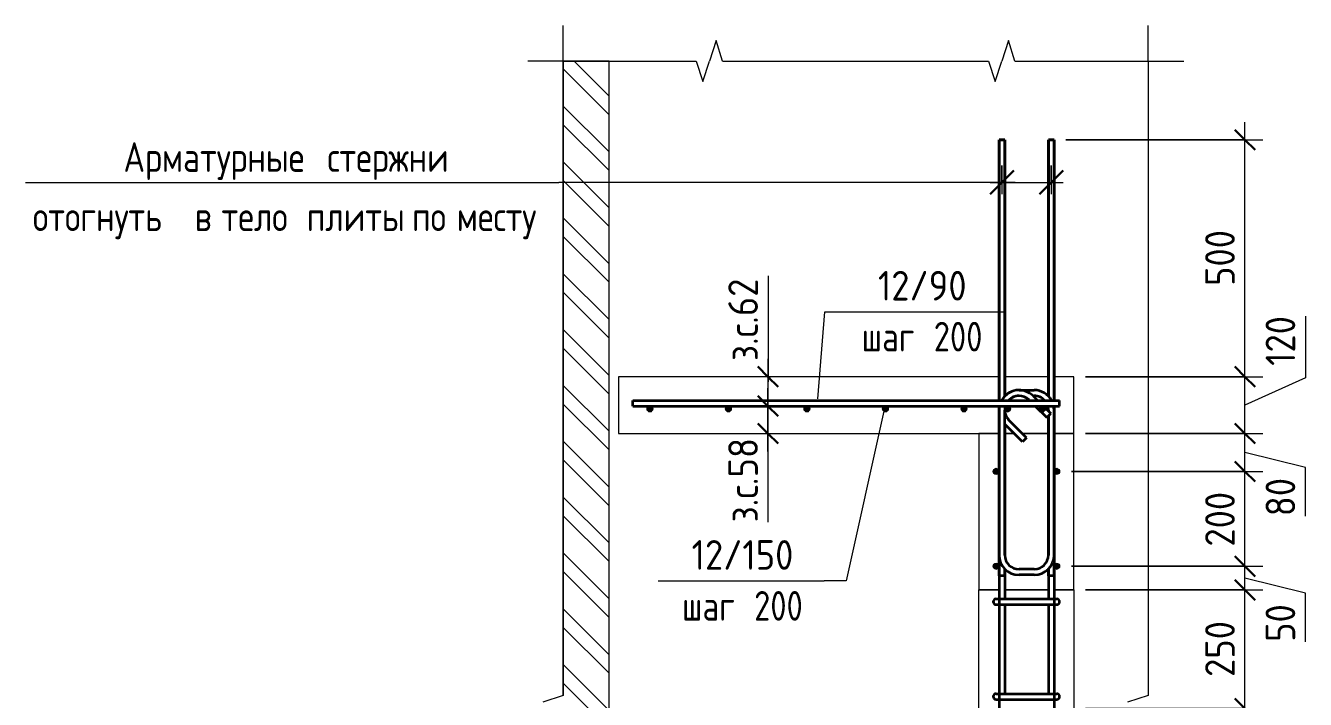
# Model space of a CAD drawing. Header units: millimetres. Extents: x 30199 to 68228, y -5153 to 33546.
# Drawn here: x 62758 to 65458, y 769 to 2191 of the extents above; entities that cross this region are included whole.
import ezdxf

# ---------------------------------------------------------------- set-up
doc = ezdxf.new("R2010")
doc.units = ezdxf.units.MM
for name, color, linetype, lineweight in [('AA_Dim', 7, 'Continuous', 9), ('AA_Dim-25', 7, 'Continuous', 9), ('AA_Linii', 7, 'Continuous', 9), ('AA_Oformlenie', 7, 'Continuous', 9), ('AA_Vinoska', 7, 'Continuous', 9), ('AF_Perekritie_Опалубка', 253, 'Continuous', 20), ('AF_Stena_Опалубка', 253, 'Continuous', 20), ('KR_Armatura', 7, 'Continuous', 20), ('KR_Armatura_Tonkie', 7, 'Continuous', 20)]:
    doc.layers.add(name, color=color, linetype=linetype, lineweight=lineweight)
doc.styles.add('GOST Common', font='GOST_Common.ttf', dxfattribs={"width": 0.85, "height": 62.5})
doc.styles.add('ISOCPEUR_1', font='isocpeur.TTF', dxfattribs={"width": 0.9, "height": 62.5})
doc.styles.add('ISOCPEUR_3', font='isocpeur.TTF', dxfattribs={"width": 0.85, "height": 62.5})
doc.styles.add('ISOCPEUR_8', font='isocpeur.TTF', dxfattribs={"width": 0.8, "height": 62.5})
doc.dimstyles.new('00_Точн_3_знака__прозр__1', dxfattribs={"dimscale": 304.8, "dimtxt": 62.672186, "dimasz": 0.139436, "dimexe": 0.123031, "dimexo": 0.082021, "dimgap": 0.008202, "dimtad": 1, "dimdec": 3, "dimrnd": 0.001, "dimdsep": 46, "dimtxsty": 'ISOCPEUR_1', "dimblk1": 'OBLIQUE', "dimblk2": 'OBLIQUE', "dimsah": 1, "dimcen": 0.09, "dimdle": 0.123031, "dimazin": 0, "dimtfac": 1, "dimtdec": 4, "dimtix": 1, "dimtmove": 1, "dimatfit": 3, "dimfxl": 1, "dimtvp": 1, "dimtolj": 1, "dimtzin": 0, "dimlwd": 18, "dimlwe": 18, "dimarcsym": 2})
doc.dimstyles.new('05_Округл_1мм__прозр_', dxfattribs={"dimscale": 304.8, "dimtxt": 62.672186, "dimasz": 0.139436, "dimexe": 0.123031, "dimexo": 0.082021, "dimgap": 0.008202, "dimtad": 1, "dimdec": 0, "dimdsep": 46, "dimtxsty": 'ISOCPEUR_1', "dimblk1": 'OBLIQUE', "dimblk2": 'OBLIQUE', "dimsah": 1, "dimcen": 0.09, "dimdle": 0.123031, "dimazin": 0, "dimtfac": 1, "dimtdec": 4, "dimtix": 1, "dimtmove": 1, "dimatfit": 3, "dimfxl": 1, "dimtvp": 1, "dimtolj": 1, "dimtzin": 0, "dimlwd": 18, "dimlwe": 18, "dimarcsym": 2})
doc.dimstyles.new('05_Округл_1мм__прозр__1', dxfattribs={"dimscale": 304.8, "dimtxt": 62.672186, "dimasz": 0.139436, "dimexe": 0.123031, "dimexo": 0.082021, "dimgap": 0.008202, "dimtad": 1, "dimdec": 0, "dimdsep": 46, "dimtxsty": 'ISOCPEUR_1', "dimblk1": 'OBLIQUE', "dimblk2": 'OBLIQUE', "dimsah": 1, "dimcen": 0.09, "dimdle": 0.123031, "dimazin": 0, "dimtfac": 1, "dimtdec": 4, "dimtix": 1, "dimtmove": 0, "dimatfit": 3, "dimfxl": 1, "dimtvp": 1, "dimtolj": 1, "dimtzin": 0, "dimlwd": 18, "dimlwe": 18, "dimarcsym": 2})
doc.dimstyles.new('10_Раскладка_арматуры_с_засечками_2', dxfattribs={"dimscale": 304.8, "dimtxt": 0.18, "dimasz": 0.164042, "dimexe": 0.082021, "dimexo": 0, "dimgap": 0, "dimtad": 1, "dimdec": 3, "dimrnd": 0.001, "dimdsep": 46, "dimtxsty": 'ISOCPEUR_3', "dimblk1": 'OBLIQUE', "dimblk2": 'OBLIQUE', "dimsah": 1, "dimcen": 0.09, "dimdle": 0.082021, "dimazin": 0, "dimtfac": 1, "dimtdec": 4, "dimtix": 1, "dimtmove": 0, "dimatfit": 3, "dimfxl": 1, "dimtvp": 1, "dimtolj": 1, "dimtzin": 0, "dimlwd": 18, "dimlwe": 18, "dimarcsym": 2})

# ---------------------------------------------------------------- blocks, each defined once
blk = doc.blocks.new('011_Прямоугольник обрыва _ЭлУзла_ - 011_Прямоугольник обрыва _ЭлУзла_-4151042-2-2 Армирование')
at = {"layer": 'AA_Oformlenie'}
for p, q in [((31688.2, 2116), (31968.5, 2116)), ((31688.2, 777), (31688.2, 2116)), ((32024.1, 2116), (32585.3, 2116)), ((32641, 2116), (32921.9, 2116)), ((32921.9, 2116), (32921.9, 777))]:
    blk.add_line(p, q, dxfattribs=at)
blk = doc.blocks.new('010_Текст с выноской - Текст 2 строки-4111793-2-2 Армирование')
at = {"layer": 'AA_Vinoska'}
blk.add_line((30554.1, 1860.1), (31679.1, 1860.1), dxfattribs=at)
blk = doc.blocks.new('DIMBLOCK79-2-2 Армирование')
at = {"layer": 'AA_Dim-25', "lineweight": 30}
for p, q in [((64324.3, 1388), (64303.1, 1409.3)), ((64324.3, 1388), (64345.6, 1366.8)), ((64324.3, 1330), (64303.1, 1351.3)), ((64324.3, 1330), (64345.6, 1308.8))]:
    blk.add_line(p, q, dxfattribs=at)
at = {"layer": 'AA_Dim-25', "lineweight": 18}
for p, q in [((64324.3, 1292.5), (64324.3, 1425.5)), ((64541.2, 1388), (64286.8, 1388)), ((64324.3, 1388), (64541.2, 1388)), ((64324.6, 1347.5), (64324.3, 1359)), ((64319.3, 1330), (64361.8, 1330)), ((64324.3, 1330), (64319.3, 1330)), ((64324.6, 1142.7), (64324.6, 1347.5))]:
    blk.add_line(p, q, dxfattribs=at)
at = {"layer": 'AA_Dim-25', "color": 0, "lineweight": 18, "insert": (64240.7, 1142.7), "char_height": 62.5, "width": 215.687, "attachment_point": 1, "rotation": 90, "line_spacing_factor": 1.135194, "style": 'ISOCPEUR_1'}
blk.add_mtext('з.с.58', dxfattribs=at)
blk = doc.blocks.new('_Oblique')
at = {"color": 0, "linetype": 'ByBlock', "lineweight": -2}
blk.add_line((-0.5, -0.5), (0.5, 0.5), dxfattribs=at)
blk = doc.blocks.new('DIMBLOCK80-2-2 Армирование')
at = {"layer": 'AA_Dim-25', "lineweight": 18}
for p, q in [((64324.6, 1662.9), (64324.6, 1458.2)), ((64324.3, 1487.5), (64324.3, 1350.5)), ((64324.6, 1458.2), (64324.3, 1419)), ((64329.4, 1450), (64286.8, 1450)), ((64324.3, 1450), (64329.4, 1450)), ((64329.4, 1388), (64286.8, 1388)), ((64324.3, 1388), (64329.4, 1388))]:
    blk.add_line(p, q, dxfattribs=at)
at = {"layer": 'AA_Dim-25', "lineweight": 30}
for p, q in [((64324.3, 1450), (64303.1, 1471.3)), ((64324.3, 1450), (64345.6, 1428.8)), ((64324.3, 1388), (64303.1, 1409.3)), ((64324.3, 1388), (64345.6, 1366.8))]:
    blk.add_line(p, q, dxfattribs=at)
at = {"layer": 'AA_Dim-25', "color": 0, "lineweight": 18, "insert": (64240.7, 1483.2), "char_height": 62.5, "width": 215.687, "attachment_point": 1, "rotation": 90, "line_spacing_factor": 1.135194, "style": 'ISOCPEUR_1'}
blk.add_mtext('з.с.62', dxfattribs=at)
blk = doc.blocks.new('DIMBLOCK83-2-2 Армирование')
at = {"layer": 'AA_Dim-25', "lineweight": 18}
for p, q in [((64817.9, 1895.4), (64817.9, 1835.1)), ((64817.9, 1860.1), (64817.9, 1895.4)), ((64921.9, 1895.4), (64921.9, 1835.1)), ((64921.9, 1860.1), (64921.9, 1895.4)), ((64792.9, 1860.1), (64946.9, 1860.1))]:
    blk.add_line(p, q, dxfattribs=at)
at = {"layer": 'AA_Dim-25', "lineweight": 30}
for p, q in [((64817.9, 1860.1), (64842.9, 1885.1)), ((64921.9, 1860.1), (64946.9, 1885.1)), ((64817.9, 1860.1), (64792.9, 1835.1)), ((64921.9, 1860.1), (64896.9, 1835.1))]:
    blk.add_line(p, q, dxfattribs=at)
blk = doc.blocks.new('042_М_Арматуры - Диам длина поз _ Комментарий-3662934-2-2 Армирование')
at = {"layer": 'AA_Vinoska'}
blk.add_line((32267.4, 1587), (32617.4, 1587), dxfattribs=at)
blk = doc.blocks.new('DIMBLOCK90-2-2 Армирование')
at = {"layer": 'AA_Dim-25', "lineweight": 30}
for p, q in [((65330.5, 750), (65309.3, 771.2)), ((65330.5, 750), (65351.8, 728.7)), ((65330.5, 700), (65309.3, 721.2)), ((65330.5, 700), (65351.8, 678.7))]:
    blk.add_line(p, q, dxfattribs=at)
at = {"layer": 'AA_Dim-25', "lineweight": 18}
for p, q in [((64994.4, 750), (65368, 750)), ((65330.5, 750), (64994.4, 750)), ((65330.5, 700), (65330.5, 750)), ((65458, 693.4), (65330.5, 725)), ((64964.6, 700), (65368, 700)), ((65330.5, 700), (64964.6, 700)), ((65458, 590.4), (65458, 693.4))]:
    blk.add_line(p, q, dxfattribs=at)
at = {"layer": 'AA_Dim-25', "color": 0, "lineweight": 18, "insert": (65374.1, 590.4), "char_height": 62.5, "width": 93.654, "attachment_point": 1, "rotation": 90, "line_spacing_factor": 1.135194, "style": 'ISOCPEUR_1'}
blk.add_mtext('50', dxfattribs=at)
blk = doc.blocks.new('DIMBLOCK91-2-2 Армирование')
at = {"layer": 'AA_Dim-25', "lineweight": 18}
for p, q in [((64994.4, 1000), (65368, 1000)), ((65330.5, 1000), (64994.4, 1000)), ((65330.5, 750), (65330.5, 1000)), ((64994.4, 750), (65368, 750)), ((65330.5, 750), (64994.4, 750))]:
    blk.add_line(p, q, dxfattribs=at)
at = {"layer": 'AA_Dim-25', "lineweight": 30}
for p, q in [((65330.5, 1000), (65309.3, 1021.2)), ((65330.5, 1000), (65351.8, 978.7)), ((65330.5, 750), (65309.3, 771.2)), ((65330.5, 750), (65351.8, 728.7))]:
    blk.add_line(p, q, dxfattribs=at)
at = {"layer": 'AA_Dim-25', "color": 0, "lineweight": 18, "insert": (65246.6, 816.5), "char_height": 62.5, "width": 140.48, "attachment_point": 1, "rotation": 90, "line_spacing_factor": 1.135194, "style": 'ISOCPEUR_1'}
blk.add_mtext('250', dxfattribs=at)
blk = doc.blocks.new('DIMBLOCK92-2-2 Армирование')
at = {"layer": 'AA_Dim-25', "lineweight": 30}
for p, q in [((65330.5, 1050), (65309.3, 1071.2)), ((65330.5, 1050), (65351.8, 1028.7)), ((65330.5, 1000), (65309.3, 1021.2)), ((65330.5, 1000), (65351.8, 978.7))]:
    blk.add_line(p, q, dxfattribs=at)
at = {"layer": 'AA_Dim-25', "lineweight": 18}
for p, q in [((64964.6, 1050), (65368, 1050)), ((65330.5, 1050), (64964.6, 1050)), ((65330.5, 1000), (65330.5, 1050)), ((64994.4, 1000), (65368, 1000)), ((65330.5, 1000), (64994.4, 1000)), ((65458, 993.4), (65330.5, 1025)), ((65458, 890.4), (65458, 993.4))]:
    blk.add_line(p, q, dxfattribs=at)
at = {"layer": 'AA_Dim-25', "color": 0, "lineweight": 18, "insert": (65374.1, 890.4), "char_height": 62.5, "width": 93.654, "attachment_point": 1, "rotation": 90, "line_spacing_factor": 1.135194, "style": 'ISOCPEUR_1'}
blk.add_mtext('50', dxfattribs=at)
blk = doc.blocks.new('DIMBLOCK93-2-2 Армирование')
at = {"layer": 'AA_Dim-25', "lineweight": 30}
for p, q in [((65330.5, 1250), (65309.3, 1271.2)), ((65330.5, 1250), (65351.8, 1228.7)), ((65330.5, 1050), (65309.3, 1071.2)), ((65330.5, 1050), (65351.8, 1028.7))]:
    blk.add_line(p, q, dxfattribs=at)
at = {"layer": 'AA_Dim-25', "lineweight": 18}
for p, q in [((64964.6, 1250), (65368, 1250)), ((65330.5, 1250), (64964.6, 1250)), ((65330.5, 1050), (65330.5, 1250)), ((64964.6, 1050), (65368, 1050)), ((65330.5, 1050), (64964.6, 1050))]:
    blk.add_line(p, q, dxfattribs=at)
at = {"layer": 'AA_Dim-25', "color": 0, "lineweight": 18, "insert": (65246.6, 1091.5), "char_height": 62.5, "width": 140.48, "attachment_point": 1, "rotation": 90, "line_spacing_factor": 1.135194, "style": 'ISOCPEUR_1'}
blk.add_mtext('200', dxfattribs=at)
blk = doc.blocks.new('DIMBLOCK94-2-2 Армирование')
at = {"layer": 'AA_Dim-25', "lineweight": 30}
for p, q in [((65330.5, 1330), (65309.3, 1351.3)), ((65330.5, 1330), (65351.8, 1308.8)), ((65330.5, 1250), (65309.3, 1271.2)), ((65330.5, 1250), (65351.8, 1228.7))]:
    blk.add_line(p, q, dxfattribs=at)
at = {"layer": 'AA_Dim-25', "lineweight": 18}
for p, q in [((64994.4, 1330), (65368, 1330)), ((65330.5, 1330), (64994.4, 1330)), ((65330.5, 1250), (65330.5, 1330)), ((65458, 1258.4), (65330.5, 1290)), ((64964.6, 1250), (65368, 1250)), ((65330.5, 1250), (64964.6, 1250)), ((65458, 1155.4), (65458, 1258.4))]:
    blk.add_line(p, q, dxfattribs=at)
at = {"layer": 'AA_Dim-25', "color": 0, "lineweight": 18, "insert": (65374.1, 1155.4), "char_height": 62.5, "width": 93.654, "attachment_point": 1, "rotation": 90, "line_spacing_factor": 1.135194, "style": 'ISOCPEUR_1'}
blk.add_mtext('80', dxfattribs=at)
blk = doc.blocks.new('DIMBLOCK95-2-2 Армирование')
at = {"layer": 'AA_Dim-25', "lineweight": 18}
for p, q in [((65458, 1578.1), (65458, 1447.9)), ((64994.4, 1450), (65368, 1450)), ((65330.5, 1450), (64994.4, 1450)), ((65330.5, 1330), (65330.5, 1450)), ((65458, 1447.9), (65330.5, 1390)), ((64994.4, 1330), (65368, 1330)), ((65330.5, 1330), (64994.4, 1330))]:
    blk.add_line(p, q, dxfattribs=at)
at = {"layer": 'AA_Dim-25', "lineweight": 30}
for p, q in [((65330.5, 1450), (65309.3, 1471.3)), ((65330.5, 1450), (65351.8, 1428.8)), ((65330.5, 1330), (65309.3, 1351.3)), ((65330.5, 1330), (65351.8, 1308.8))]:
    blk.add_line(p, q, dxfattribs=at)
at = {"layer": 'AA_Dim-25', "color": 0, "lineweight": 18, "insert": (65374.1, 1472.9), "char_height": 62.5, "width": 126.29, "attachment_point": 1, "rotation": 90, "line_spacing_factor": 1.135194, "style": 'ISOCPEUR_1'}
blk.add_mtext('120', dxfattribs=at)
blk = doc.blocks.new('DIMBLOCK96-2-2 Армирование')
at = {"layer": 'AA_Dim-25', "lineweight": 30}
for p, q in [((65330.5, 1950), (65309.3, 1971.2)), ((65330.5, 1950), (65351.8, 1928.7)), ((65330.5, 1450), (65309.3, 1471.3)), ((65330.5, 1450), (65351.8, 1428.8))]:
    blk.add_line(p, q, dxfattribs=at)
at = {"layer": 'AA_Dim-25', "lineweight": 18}
for p, q in [((65330.5, 1450), (65330.5, 1987.5)), ((64952.9, 1950), (65368, 1950)), ((65330.5, 1950), (64952.9, 1950)), ((64994.4, 1450), (65368, 1450)), ((65330.5, 1450), (64994.4, 1450))]:
    blk.add_line(p, q, dxfattribs=at)
at = {"layer": 'AA_Dim-25', "color": 0, "lineweight": 18, "insert": (65246.6, 1641.5), "char_height": 62.5, "width": 140.48, "attachment_point": 1, "rotation": 90, "line_spacing_factor": 1.135194, "style": 'ISOCPEUR_1'}
blk.add_mtext('500', dxfattribs=at)

msp = doc.modelspace()

# ---------------------------------------------------------------- hatches: boundary and pattern name
at = {"layer": 'AA_Oformlenie'}
h = msp.add_hatch(dxfattribs=at)
h.set_pattern_fill('FP_10', color=250, style=0, pattern_type=2)
h.set_pattern_definition([(135, (65638.57, 825), (-58.9331, -58.9331), []), (135, (65677.86, 825), (-58.9331, -58.9331), [])])
h.paths.add_polyline_path([(63989.4318, -3350), (63989.4318, 2115.9645), (63892.6361, 2115.9645), (63892.6361, 776.9734), (63912.7138, 776.9734), (63912.7138, 749.4734), (63892.6361, 749.4734), (63935.9611, 735.3962), (63892.6361, 721.319), (63892.6361, -1956.0089), (63912.7138, -1956.0089), (63912.7138, -1983.5089), (63892.6361, -1983.5089), (63935.9611, -1997.586), (63892.6361, -2011.6632), (63892.6361, -3350), (63932.3284, -3350)])
at = {"layer": 'KR_Armatura'}
h = msp.add_hatch(color=256, dxfattribs=at)
edge = h.paths.add_edge_path()
edge.add_arc((64075.4318, 1382), 6, 0, 360)
for points in [[(64072.4318, 1376.8038), (64078.4318, 1376.8038), (64081.4318, 1382), (64078.4318, 1387.1962), (64072.4318, 1387.1962), (64069.4318, 1382)], [(64238.0318, 1376.8038), (64244.0318, 1376.8038), (64247.0318, 1382), (64244.0318, 1387.1962), (64238.0318, 1387.1962), (64235.0318, 1382)], [(64403.6318, 1376.8038), (64409.6318, 1376.8038), (64412.6318, 1382), (64409.6318, 1387.1962), (64403.6318, 1387.1962), (64400.6318, 1382)], [(64569.2318, 1376.8038), (64575.2318, 1376.8038), (64578.2318, 1382), (64575.2318, 1387.1962), (64569.2318, 1387.1962), (64566.2318, 1382)], [(64734.8318, 1376.8038), (64740.8318, 1376.8038), (64743.8318, 1382), (64740.8318, 1387.1962), (64734.8318, 1387.1962), (64731.8318, 1382)], [(64830.0212, 1376), (64835.2174, 1379), (64835.2174, 1385), (64830.0212, 1388), (64824.825, 1385), (64824.825, 1379)], [(64900.4318, 1376.8038), (64906.4318, 1376.8038), (64909.4318, 1382), (64906.4318, 1387.1962), (64900.4318, 1387.1962), (64897.4318, 1382)], [(64805.4665, 1243.9996), (64810.6626, 1246.9996), (64810.6626, 1252.9996), (64805.4665, 1255.9996), (64800.2703, 1252.9996), (64800.2703, 1246.9996)], [(64933.5879, 1243.9996), (64938.784, 1246.9996), (64938.784, 1252.9996), (64933.5879, 1255.9996), (64928.3917, 1252.9996), (64928.3917, 1246.9996)], [(64805.4665, 1043.9996), (64810.6626, 1046.9996), (64810.6626, 1052.9996), (64805.4665, 1055.9996), (64800.2703, 1052.9996), (64800.2703, 1046.9996)], [(64933.5879, 1043.9996), (64938.784, 1046.9996), (64938.784, 1052.9996), (64933.5879, 1055.9996), (64928.3917, 1052.9996), (64928.3917, 1046.9996)]]:
    msp.add_hatch(color=256, dxfattribs=at).paths.add_polyline_path(points)
h = msp.add_hatch(color=256, dxfattribs=at)
edge = h.paths.add_edge_path()
edge.add_arc((64241.0318, 1382), 6, 0, 360)
h = msp.add_hatch(color=256, dxfattribs=at)
edge = h.paths.add_edge_path()
edge.add_arc((64406.6318, 1382), 6, 0, 360)
h = msp.add_hatch(color=256, dxfattribs=at)
edge = h.paths.add_edge_path()
edge.add_arc((64572.2318, 1382), 6, 0, 360)
h = msp.add_hatch(color=256, dxfattribs=at)
edge = h.paths.add_edge_path()
edge.add_arc((64737.8318, 1382), 6, 0, 360)
h = msp.add_hatch(color=256, dxfattribs=at)
edge = h.paths.add_edge_path()
edge.add_arc((64830.0212, 1382), 6, 0, 360)
h = msp.add_hatch(color=256, dxfattribs=at)
edge = h.paths.add_edge_path()
edge.add_arc((64903.4318, 1382), 6, 0, 360)
h = msp.add_hatch(color=256, dxfattribs=at)
edge = h.paths.add_edge_path()
edge.add_arc((64805.4665, 1249.9996), 6, 0, 360)
h = msp.add_hatch(color=256, dxfattribs=at)
edge = h.paths.add_edge_path()
edge.add_arc((64933.5879, 1249.9996), 6, 0, 360)
h = msp.add_hatch(color=256, dxfattribs=at)
edge = h.paths.add_edge_path()
edge.add_arc((64805.4665, 1049.9996), 6, 0, 360)
h = msp.add_hatch(color=256, dxfattribs=at)
edge = h.paths.add_edge_path()
edge.add_arc((64933.5879, 1049.9996), 6, 0, 360)

# ---------------------------------------------------------------- linework, layer by layer
at = {"layer": 'AA_Linii'}
for p, q in [((63892.6361, 2115.9645), (63892.6361, 776.9734)), ((63989.4318, 2115.9645), (63892.6361, 2115.9645)), ((63989.4318, -3350), (63989.4318, 2115.9645)), ((64937.2474, 1249.9996), (64927.5879, 1249.9996)), ((64927.5879, 1049.9996), (64939.5879, 1049.9996))]:
    msp.add_line(p, q, dxfattribs=at)
at = {"layer": 'AA_Vinoska'}
for p, q in [((63892.6361, 2115.9645), (63892.6361, 2190.9645)), ((65126.3636, 2115.9645), (65126.3636, 2190.9645)), ((64214.818, 2159.2658), (64201.068, 2115.9645)), ((64228.568, 2115.9645), (64214.818, 2159.2658)), ((64831.6818, 2159.2658), (64817.9318, 2115.9645)), ((64845.4318, 2115.9645), (64831.6818, 2159.2658)), ((63892.6361, 2115.9645), (63817.6361, 2115.9645)), ((64172.9136, 2115.9645), (64186.9908, 2072.6394)), ((64186.9908, 2072.6394), (64201.068, 2115.9645)), ((64789.7774, 2115.9645), (64803.8546, 2072.6394)), ((64803.8546, 2072.6394), (64817.9318, 2115.9645)), ((65126.3636, 2115.9645), (65201.3636, 2115.9645)), ((64845.9361, 1860.147), (63883.4985, 1860.147)), ((64429.9263, 1403.4263), (64444.382, 1587.014)), ((64444.382, 1587.014), (64471.8479, 1587.014)), ((64568.7012, 1377.4061), (64489.1947, 1018.9042)), ((64489.1947, 1018.9042), (64442.9364, 1018.9042)), ((63892.6361, 776.9734), (63849.3348, 763.2234)), ((65126.3636, 776.9734), (65083.0624, 763.2234))]:
    msp.add_line(p, q, dxfattribs=at)
at = {"layer": 'AF_Perekritie_Опалубка'}
for p, q in [((64811.9318, 1450), (64009.4318, 1450)), ((64009.4318, 1450), (64009.4318, 1330)), ((64915.9318, 1450), (64823.9318, 1450)), ((64969.4318, 1450), (64927.9318, 1450)), ((64969.4318, 1330), (64969.4318, 1450)), ((64009.4318, 1330), (64811.9318, 1330)), ((64823.9318, 1330), (64844.2199, 1330)), ((64861.1904, 1330), (64915.9318, 1330)), ((64927.9318, 1330), (64969.4318, 1330))]:
    msp.add_line(p, q, dxfattribs=at)
at = {"layer": 'AF_Stena_Опалубка'}
for p, q in [((63989.4318, -3350), (63989.4318, 2115.9645)), ((64811.9318, 1330), (64769.4318, 1330)), ((64769.4318, 1330), (64769.4318, 999.9996)), ((64844.2199, 1330), (64823.9318, 1330)), ((64915.9318, 1330), (64861.1904, 1330)), ((64969.4318, 1330), (64927.9318, 1330)), ((64969.4318, 999.9996), (64969.4318, 1330)), ((64769.4318, 999.9996), (64811.9318, 999.9996)), ((64811.9318, 999.9996), (64769.4318, 999.9996)), ((64769.4318, 749.9996), (64769.4318, 999.9996)), ((64823.9318, 999.9996), (64915.9318, 999.9996)), ((64915.9318, 999.9996), (64823.9318, 999.9996)), ((64927.9318, 999.9996), (64969.4318, 999.9996)), ((64969.4318, 999.9996), (64927.9318, 999.9996)), ((64969.4318, 999.9996), (64969.4318, 749.9996))]:
    msp.add_line(p, q, dxfattribs=at)
at = {"layer": 'KR_Armatura'}
for p, q in [((64072.4318, 1387.1962), (64069.4318, 1382)), ((64069.4318, 1382), (64072.4318, 1376.8038)), ((64078.4318, 1387.1962), (64072.4318, 1387.1962)), ((64072.4318, 1376.8038), (64078.4318, 1376.8038)), ((64081.4318, 1382), (64078.4318, 1387.1962)), ((64078.4318, 1376.8038), (64081.4318, 1382)), ((64238.0318, 1387.1962), (64235.0318, 1382)), ((64235.0318, 1382), (64238.0318, 1376.8038)), ((64244.0318, 1387.1962), (64238.0318, 1387.1962)), ((64238.0318, 1376.8038), (64244.0318, 1376.8038)), ((64247.0318, 1382), (64244.0318, 1387.1962)), ((64244.0318, 1376.8038), (64247.0318, 1382)), ((64403.6318, 1387.1962), (64400.6318, 1382)), ((64400.6318, 1382), (64403.6318, 1376.8038)), ((64409.6318, 1387.1962), (64403.6318, 1387.1962)), ((64403.6318, 1376.8038), (64409.6318, 1376.8038)), ((64412.6318, 1382), (64409.6318, 1387.1962)), ((64409.6318, 1376.8038), (64412.6318, 1382)), ((64569.2318, 1387.1962), (64566.2318, 1382)), ((64566.2318, 1382), (64569.2318, 1376.8038)), ((64575.2318, 1387.1962), (64569.2318, 1387.1962)), ((64569.2318, 1376.8038), (64575.2318, 1376.8038)), ((64578.2318, 1382), (64575.2318, 1387.1962)), ((64575.2318, 1376.8038), (64578.2318, 1382)), ((64734.8318, 1387.1962), (64731.8318, 1382)), ((64731.8318, 1382), (64734.8318, 1376.8038)), ((64740.8318, 1387.1962), (64734.8318, 1387.1962)), ((64734.8318, 1376.8038), (64740.8318, 1376.8038)), ((64743.8318, 1382), (64740.8318, 1387.1962)), ((64740.8318, 1376.8038), (64743.8318, 1382)), ((64830.0212, 1388), (64824.825, 1385)), ((64824.825, 1385), (64824.825, 1379)), ((64824.825, 1379), (64830.0212, 1376)), ((64835.2174, 1385), (64830.0212, 1388)), ((64830.0212, 1376), (64835.2174, 1379)), ((64835.2174, 1379), (64835.2174, 1385)), ((64900.4318, 1387.1962), (64897.4318, 1382)), ((64897.4318, 1382), (64900.4318, 1376.8038)), ((64906.4318, 1387.1962), (64900.4318, 1387.1962)), ((64900.4318, 1376.8038), (64906.4318, 1376.8038)), ((64909.4318, 1382), (64906.4318, 1387.1962)), ((64906.4318, 1376.8038), (64909.4318, 1382)), ((64805.4665, 1255.9996), (64800.2703, 1252.9996)), ((64800.2703, 1252.9996), (64800.2703, 1246.9996)), ((64800.2703, 1246.9996), (64805.4665, 1243.9996)), ((64810.6626, 1252.9996), (64805.4665, 1255.9996)), ((64805.4665, 1243.9996), (64810.6626, 1246.9996)), ((64810.6626, 1246.9996), (64810.6626, 1252.9996)), ((64933.5879, 1255.9996), (64928.3917, 1252.9996)), ((64928.3917, 1252.9996), (64928.3917, 1246.9996)), ((64928.3917, 1246.9996), (64933.5879, 1243.9996)), ((64938.784, 1252.9996), (64933.5879, 1255.9996)), ((64933.5879, 1243.9996), (64938.784, 1246.9996)), ((64938.784, 1246.9996), (64938.784, 1252.9996)), ((64805.4665, 1055.9996), (64800.2703, 1052.9996)), ((64800.2703, 1052.9996), (64800.2703, 1046.9996)), ((64810.6626, 1052.9996), (64805.4665, 1055.9996)), ((64810.6626, 1046.9996), (64810.6626, 1052.9996)), ((64933.5879, 1055.9996), (64928.3917, 1052.9996)), ((64928.3917, 1052.9996), (64928.3917, 1046.9996)), ((64938.784, 1052.9996), (64933.5879, 1055.9996)), ((64938.784, 1046.9996), (64938.784, 1052.9996)), ((64800.2703, 1046.9996), (64805.4665, 1043.9996)), ((64805.4665, 1043.9996), (64810.6626, 1046.9996)), ((64928.3917, 1046.9996), (64933.5879, 1043.9996)), ((64933.5879, 1043.9996), (64938.784, 1046.9996))]:
    msp.add_line(p, q, dxfattribs=at)
for centre in [(64075.4318, 1382), (64241.0318, 1382), (64406.6318, 1382), (64572.2318, 1382), (64737.8318, 1382), (64830.0212, 1382), (64903.4318, 1382), (64805.4665, 1249.9996), (64933.5879, 1249.9996), (64805.4665, 1049.9996), (64933.5879, 1049.9996)]:
    msp.add_circle(centre, 6, dxfattribs=at)
at = {"layer": 'KR_Armatura_Tonkie', "lineweight": 35}
for p, q in [((64811.9318, 1950), (64811.9318, 1400)), ((64811.9318, 1950), (64823.9318, 1950)), ((64823.9318, 1949.9996), (64811.9318, 1949.9996)), ((64811.9318, 1400), (64811.9318, 1949.9996)), ((64823.9318, 1950), (64823.9318, 1408.9906)), ((64823.9318, 1408.9906), (64823.9318, 1949.9996)), ((64915.9318, 1950), (64915.9318, 1408.9906)), ((64915.9318, 1950), (64927.9318, 1950)), ((64927.9318, 1949.9996), (64915.9318, 1949.9996)), ((64915.9318, 1408.9906), (64915.9318, 1949.9996)), ((64927.9318, 1950), (64927.9318, 1400)), ((64927.9318, 1400), (64927.9318, 1949.9996)), ((64853.9318, 1421.6851), (64885.9318, 1421.6851)), ((64883.2373, 1409.6851), (64885.9318, 1409.6851)), ((64883.6302, 1409.3836), (64893.0138, 1400)), ((64039.4318, 1400), (64939.4318, 1400)), ((64039.4318, 1388), (64039.4318, 1400)), ((64039.4318, 1388), (64939.4318, 1388)), ((64811.9318, 1029.9996), (64811.9318, 1388)), ((64811.9318, 1388), (64811.9318, 250)), ((64811.9318, 1073.6851), (64811.9318, 1379.6851)), ((64823.9318, 1073.6851), (64823.9318, 1379.6851)), ((64875.145, 1400.8983), (64876.0432, 1400)), ((64888.0432, 1388), (64912.3105, 1363.7327)), ((64905.0138, 1388), (64920.7958, 1372.218)), ((64915.9318, 1377.082), (64915.9318, 1379.6851)), ((64915.9318, 1379.6851), (64915.9318, 1377.082)), ((64915.9318, 1379.6851), (64915.9318, 1377.082)), ((64927.9318, 1029.9996), (64927.9318, 1388)), ((64927.9318, 1388), (64927.9318, 250)), ((64927.9318, 1379.6851), (64927.9318, 1073.6851)), ((64939.4318, 1388), (64939.4318, 1400)), ((64823.9318, 1073.6851), (64823.9318, 1350.3795)), ((64823.9318, 1350.3795), (64823.9318, 1073.6851)), ((64861.3988, 1312.8211), (64824.2333, 1349.9866)), ((64869.8841, 1321.3063), (64832.7185, 1358.4719)), ((64912.3105, 1363.7327), (64920.7958, 1372.218)), ((64915.9318, 1073.6851), (64915.9318, 1367.354)), ((64915.9318, 1367.354), (64915.9318, 1073.6851)), ((64915.9318, 1367.354), (64915.9318, 1073.6851)), ((64869.8841, 1321.3063), (64861.3988, 1312.8211)), ((64823.9318, 1029.9996), (64811.9318, 1029.9996)), ((64823.9318, 1029.9996), (64823.9318, 1044.3795)), ((64823.9318, 1044.3795), (64823.9318, 980.9996)), ((64885.9318, 1043.6851), (64853.9318, 1043.6851)), ((64885.9318, 1031.6851), (64853.9318, 1031.6851)), ((64915.9318, 1029.9996), (64915.9318, 1044.3795)), ((64915.9318, 1044.3795), (64915.9318, 980.9996)), ((64927.9318, 1029.9996), (64915.9318, 1029.9996)), ((64805.4665, 980.9996), (64811.7289, 980.9996)), ((64813.7666, 980.9996), (64841.4665, 980.9996)), ((64841.4665, 980.9996), (64897.5879, 980.9996)), ((64897.5879, 980.9996), (64925.2878, 980.9996)), ((64928.0561, 980.9996), (64933.5879, 980.9996)), ((64805.4665, 968.9996), (64811.7289, 968.9996)), ((64813.7666, 968.9996), (64841.4665, 968.9996)), ((64823.9318, 968.9996), (64823.9318, 780.9996)), ((64841.4665, 968.9996), (64897.5879, 968.9996)), ((64897.5879, 968.9996), (64925.2878, 968.9996)), ((64915.9318, 968.9996), (64915.9318, 780.9996)), ((64928.0561, 968.9996), (64933.5879, 968.9996)), ((64805.4665, 780.9996), (64811.7289, 780.9996)), ((64805.4665, 768.9996), (64811.7289, 768.9996)), ((64813.7666, 780.9996), (64841.4665, 780.9996)), ((64813.7666, 768.9996), (64841.4665, 768.9996)), ((64841.4665, 780.9996), (64897.5879, 780.9996)), ((64841.4665, 768.9996), (64897.5879, 768.9996)), ((64897.5879, 780.9996), (64925.2878, 780.9996)), ((64897.5879, 768.9996), (64925.2878, 768.9996)), ((64928.0561, 780.9996), (64933.5879, 780.9996)), ((64928.0561, 768.9996), (64933.5879, 768.9996))]:
    msp.add_line(p, q, dxfattribs=at)
for centre, radius, start, end in [((64853.9318, 1379.6851), 42, 90, 151.0144624), ((64853.9318, 1379.6851), 42, 45, 151.0144624), ((64853.9318, 1379.6851), 30, 90, 137.1686317), ((64853.9318, 1379.6851), 30, 45, 137.1686317), ((64885.9318, 1379.6851), 42, 28.9855376, 90), ((64885.9318, 1379.6851), 30, 42.8313683, 90), ((64853.9318, 1379.6851), 42, 168.5262821, 180), ((64853.9318, 1379.6851), 42, 168.5262821, 180), ((64853.9318, 1379.6851), 30, 163.8590404, 225), ((64853.9318, 1379.6851), 30, 163.8590404, 180), ((64885.9318, 1379.6851), 30, 0, 16.1409596), ((64885.9318, 1379.6851), 42, 360, 11.4737179), ((64853.9318, 1379.6851), 42, 224.3223954, 225), ((64853.9318, 1073.6851), 42, 180, 270), ((64853.9318, 1073.6851), 30, 180, 270), ((64885.9318, 1073.6851), 30, 270, 360), ((64885.9318, 1073.6851), 42, 270, 0), ((64805.4665, 974.9996), 6, 90, 270), ((64933.5879, 974.9996), 6, 270, 90), ((64805.4665, 774.9996), 6, 90, 270), ((64933.5879, 774.9996), 6, 270, 90)]:
    msp.add_arc(centre, radius, start, end, dxfattribs=at)

# ---------------------------------------------------------------- block references
at = {"layer": 'AA_Oformlenie'}
msp.add_blockref('011_Прямоугольник обрыва _ЭлУзла_ - 011_Прямоугольник обрыва _ЭлУзла_-4151042-2-2 Армирование', (32204.4318, 0), dxfattribs=at)
at = {"layer": 'AA_Vinoska'}
for name, p in [('010_Текст с выноской - Текст 2 строки-4111793-2-2 Армирование', (32204.4318, 0)), ('042_М_Арматуры - Диам длина поз _ Комментарий-3662934-2-2 Армирование', (32204.4318, 0)), ('042_М_Арматуры - Диам длина поз _ Комментарий-3662934-2-2 Армирование', (31825.5203, -568.1097))]:
    msp.add_blockref(name, p, dxfattribs=at)

# ---------------------------------------------------------------- texts
at = {"layer": 'AA_Vinoska', "char_height": 62.5, "attachment_point": 1}
for s, insert, width, style in [('Арматурные', (62964.9618, 1944.7046), 499.15068, 'GOST Common'), ('\\fGOST Common|b0|i0|c204|p34|;\\W.85; ', (63376.8023, 1944.7046), 22.146617, 'GOST Common'), ('стержни', (63395.0751, 1944.7046), 339.013602, 'GOST Common'), ('\\fGOST Common|b0|i0|c204|p34|;\\W.85; ', (63097.1059, 1819.7046), 22.146617, 'GOST Common'), ('\\fGOST Common|b0|i0|c204|p34|;\\W.85; ', (63153.3298, 1819.7046), 22.146617, 'GOST Common'), ('\\fGOST Common|b0|i0|c204|p34|;\\W.85; ', (63333.2465, 1819.7046), 22.146617, 'GOST Common'), ('\\fGOST Common|b0|i0|c204|p34|;\\W.85; ', (63555.3311, 1819.7046), 22.146617, 'GOST Common'), ('\\fGOST Common|b0|i0|c204|p34|;\\W.85; ', (63649.5062, 1819.7046), 22.146617, 'GOST Common'), ('отогнуть', (62773.8181, 1819.7046), 391.824766, 'GOST Common'), ('\\fGOST Common|b0|i0|c204|p34|;\\W.85;в', (63115.3786, 1819.7046), 45.99682, 'GOST Common'), ('тело', (63171.6026, 1819.7046), 195.912383, 'GOST Common'), ('плиты', (63351.5193, 1819.7046), 247.019961, 'GOST Common'), ('по', (63573.6039, 1819.7046), 91.993641, 'GOST Common'), ('месту', (63667.779, 1819.7046), 240.205617, 'GOST Common'), ('12/90', (64556.3014, 1673.2702), 229.082203, 'ISOCPEUR_1'), (' 200', (64642.2743, 1565.7939), 166.751, 'ISOCPEUR_8'), ('шаг', (64521.8889, 1565.7939), 145.907125, 'ISOCPEUR_8'), ('12/150', (64163.3274, 1105.1605), 263.354344, 'ISOCPEUR_1'), ('шаг', (64142.9774, 997.6842), 145.907125, 'ISOCPEUR_8'), (' 200', (64263.3629, 997.6842), 166.751, 'ISOCPEUR_8')]:
    msp.add_mtext(s, dxfattribs=dict(at, insert=insert, width=width, style=style))

# ---------------------------------------------------------------- dimensions: what is measured, and where the dimension line sits
at = {"layer": 'AA_Dim', "lineweight": 18}
for base, p1, p2, override, picture, middle in [((65330.5262, 1949.9996), (64969.4318, 1450), (64927.9318, 1949.9996), {"dimpost": '<>', "dimfxl": 501.718906}, 'DIMBLOCK96-2-2 Армирование', (65296.7762, 1699.9998)), ((65330.5262, 1249.9996), (64939.5879, 1049.9996), (64939.5879, 1249.9996), {"dimpost": '<>', "dimfxl": 200}, 'DIMBLOCK93-2-2 Армирование', (65296.7762, 1149.9996)), ((65330.5262, 999.9996), (64969.4318, 749.9996), (64969.4318, 999.9996), {"dimpost": '<>', "dimfxl": 250}, 'DIMBLOCK91-2-2 Армирование', (65296.7762, 874.9996))]:
    dim = msp.add_linear_dim(base=base, p1=p1, p2=p2, angle=90, dimstyle='05_Округл_1мм__прозр__1', override=override, dxfattribs=at)
    dim.commit()
    dim.dimension.update_dxf_attribs({"geometry": picture, "text_midpoint": middle})
dim = msp.add_linear_dim(base=(64921.9318, 1860.0648), p1=(64817.9318, 1895.4201), p2=(64921.9318, 1895.4201), dimstyle='10_Раскладка_арматуры_с_засечками_2', override={"dimpost": '<>', "dimfxl": 104}, dxfattribs=at)
dim.commit()
dim.dimension.update_dxf_attribs({"geometry": 'DIMBLOCK83-2-2 Армирование', "text_midpoint": (64869.9318, 1891.3148)})
for base, p1, p2, dimstyle, override, picture, middle in [((64324.3401, 1388), (64354.3921, 1450), (64354.3921, 1388), '00_Точн_3_знака__прозр__1', {"dimpost": 'з.с.<>', "dimfxl": 62}, 'DIMBLOCK80-2-2 Армирование', (64282.3841, 1590.9985)), ((65330.5262, 1450), (64969.4318, 1330), (64969.4318, 1450), '05_Округл_1мм__прозр_', {"dimpost": '<>', "dimfxl": 120}, 'DIMBLOCK95-2-2 Армирование', (65415.773, 1536.006)), ((64324.3401, 1388), (64294.2881, 1330), (64566.2318, 1388), '00_Точн_3_знака__прозр__1', {"dimpost": 'з.с.<>', "dimfxl": 278.060017}, 'DIMBLOCK79-2-2 Армирование', (64282.3841, 1250.556)), ((65330.5262, 1330), (64939.5879, 1249.9996), (64969.4318, 1330), '05_Округл_1мм__прозр_', {"dimpost": '<>', "dimfxl": 85.385709}, 'DIMBLOCK94-2-2 Армирование', (65415.773, 1202.1793)), ((65330.5262, 1049.9996), (64969.4318, 999.9996), (64939.5879, 1049.9996), '05_Округл_1мм__прозр_', {"dimpost": '<>', "dimfxl": 58.229348}, 'DIMBLOCK92-2-2 Армирование', (65415.773, 937.1791)), ((65330.5262, 749.9996), (64939.5879, 700), (64969.4318, 749.9996), '05_Округл_1мм__прозр_', {"dimpost": '<>', "dimfxl": 58.229013}, 'DIMBLOCK90-2-2 Армирование', (65415.773, 637.1793))]:
    dim = msp.add_linear_dim(base=base, p1=p1, p2=p2, angle=90, dimstyle=dimstyle, override=override, dxfattribs=at)
    dim.commit()
    dim.dimension.update_dxf_attribs({"geometry": picture, "text_midpoint": middle, "dimtype": 160, "text_rotation": 90})

doc.saveas('drawing.dxf')
